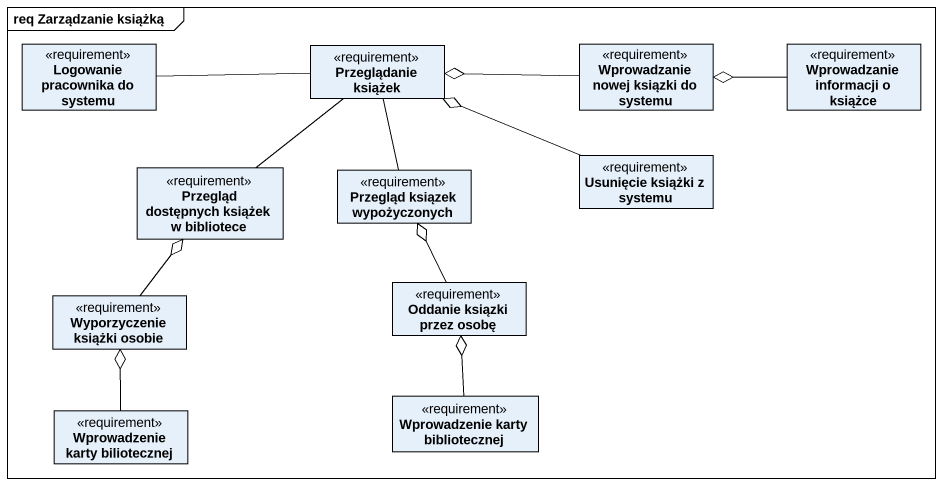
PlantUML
@startuml
mainframe req Zarządzanie książką
hide circle
hide empty members
class "Logowanie pracownika do systemu" as Logowanie_pracownika_do <<requirement>>
class "Przeglądanie książek" as Przeglądanie_książek <<requirement>>
class "Wprowadzanie nowej ksiązki do systemu" as Wprowadzanie_nowej_ksiązki <<requirement>>
class "Wprowadzanie informacji o książce" as Wprowadzanie_informacji_o <<requirement>>
class "Usunięcie książki z systemu" as Usunięcie_książki_z_systemu <<requirement>>
class "Przegląd dostępnych książek w bibliotece" as Przegląd_dostępnych_książek <<requirement>>
class "Przegląd ksiązek wypożyczonych" as Przegląd_ksiązek <<requirement>>
class "Wyporzyczenie książki osobie" as Wyporzyczenie_książki_osobie <<requirement>>
class "Oddanie ksiązki przez osobę" as Oddanie_ksiązki_przez_osobę <<requirement>>
class "Wprowadzenie karty biliotecznej" as Wprowadzenie_karty <<requirement>>
class "Wprowadzenie karty bibliotecznej" as Wprowadzenie_karty_2 <<requirement>>
Logowanie_pracownika_do -right- Przeglądanie_książek
Przeglądanie_książek -- Przegląd_dostępnych_książek
Przeglądanie_książek -- Przegląd_ksiązek
Wprowadzanie_nowej_ksiązki -left-o Przeglądanie_książek
Wprowadzanie_informacji_o -left-o Wprowadzanie_nowej_ksiązki
Usunięcie_książki_z_systemu -left-o Przeglądanie_książek
Wyporzyczenie_książki_osobie -up-o Przegląd_dostępnych_książek
Oddanie_ksiązki_przez_osobę -up-o Przegląd_ksiązek
Wprowadzenie_karty -up-o Wyporzyczenie_książki_osobie
Wprowadzenie_karty_2 -up-o Oddanie_ksiązki_przez_osobę
@enduml
